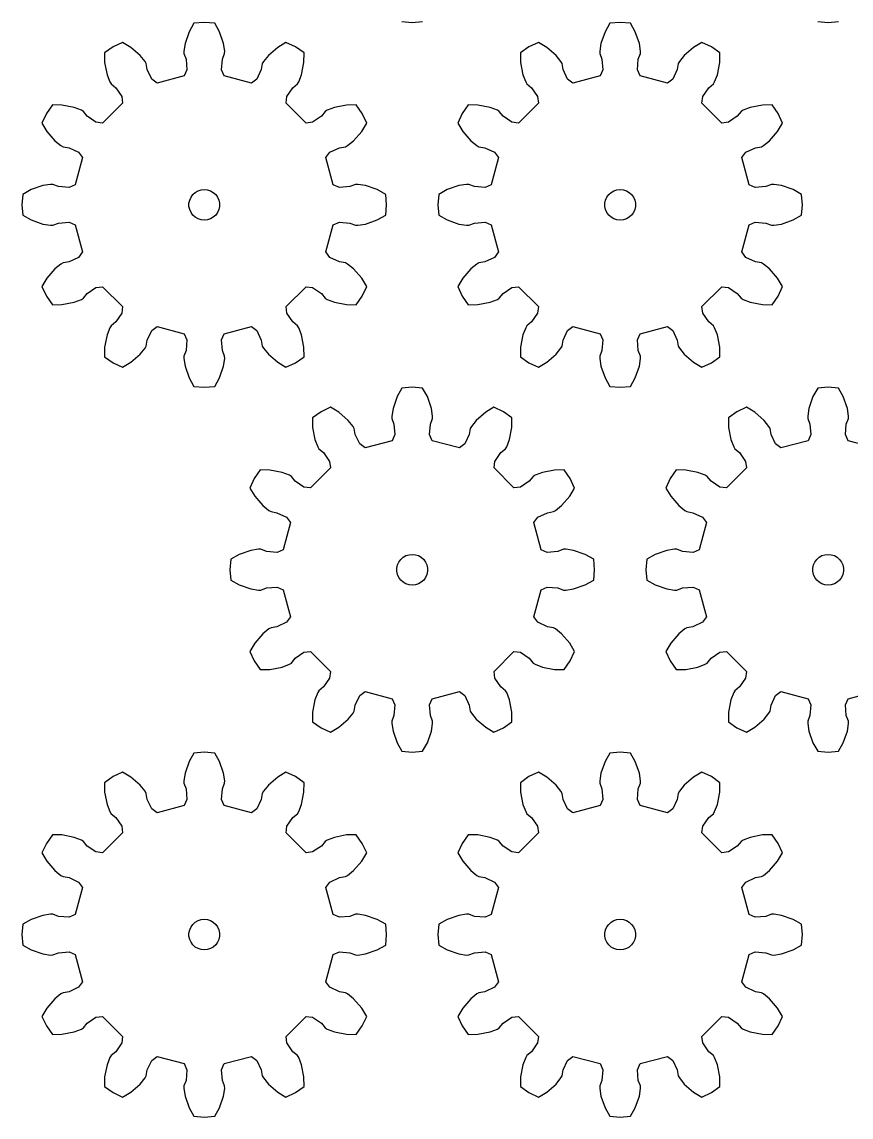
# Model space of a CAD drawing. Extents: x 0 to 198, y 0 to 214.
# Drawn here: x 0 to 81, y 0 to 107 of the extents above; entities that cross this region are included whole.
import ezdxf

# ---------------------------------------------------------------- set-up
doc = ezdxf.new("R2010")
doc.units = 0

msp = doc.modelspace()

# ---------------------------------------------------------------- linework, layer by layer
for p, q in [((37.13, 107.04), (38.15, 106.95)), ((38.15, 106.95), (39.17, 107.04)), ((77.78, 107.04), (78.8, 106.95)), ((78.8, 106.95), (79.82, 107.04)), ((16.35, 106.04), (15.95, 104.89)), ((16.8, 106.86), (16.35, 106.04)), ((17.83, 106.95), (16.8, 106.86)), ((18.85, 106.86), (17.83, 106.95)), ((19.3, 106.04), (18.85, 106.86)), ((19.7, 104.89), (19.3, 106.04)), ((57, 106.04), (56.6, 104.89)), ((57.46, 106.86), (57, 106.04)), ((58.48, 106.95), (57.46, 106.86)), ((59.5, 106.86), (58.48, 106.95)), ((59.95, 106.04), (59.5, 106.86)), ((60.35, 104.89), (59.95, 106.04)), ((9.84, 105), (8.91, 104.56)), ((10.65, 104.51), (9.84, 105)), ((15.95, 104.89), (15.83, 104.15)), ((19.82, 104.15), (19.7, 104.89)), ((25.81, 105), (25, 104.51)), ((26.74, 104.56), (25.81, 105)), ((50.49, 105), (49.56, 104.56)), ((51.3, 104.51), (50.49, 105)), ((56.6, 104.89), (56.48, 104.15)), ((60.47, 104.15), (60.35, 104.89)), ((66.46, 105), (65.65, 104.51)), ((67.39, 104.56), (66.46, 105)), ((8.91, 104.56), (8.07, 103.98)), ((8.07, 103.98), (8.09, 103.03)), ((11.56, 103.72), (10.65, 104.51)), ((15.83, 104.15), (15.84, 103.91)), ((15.84, 103.91), (16.05, 103.36)), ((19.6, 103.36), (19.81, 103.91)), ((19.81, 103.91), (19.82, 104.15)), ((25, 104.51), (24.09, 103.72)), ((27.58, 103.98), (26.74, 104.56)), ((27.56, 103.03), (27.58, 103.98)), ((49.56, 104.56), (48.72, 103.98)), ((48.72, 103.98), (48.74, 103.03)), ((52.22, 103.72), (51.3, 104.51)), ((56.48, 104.15), (56.49, 103.91)), ((56.49, 103.91), (56.7, 103.36)), ((60.25, 103.36), (60.47, 103.91)), ((60.47, 103.91), (60.47, 104.15)), ((65.65, 104.51), (64.74, 103.72)), ((68.23, 103.98), (67.39, 104.56)), ((68.21, 103.03), (68.23, 103.98)), ((8.09, 103.03), (8.32, 101.84)), ((12.04, 103.13), (11.56, 103.72)), ((12.15, 102.93), (12.04, 103.13)), ((12.25, 102.35), (12.15, 102.93)), ((16.05, 103.36), (16.13, 102.33)), ((19.52, 102.33), (19.6, 103.36)), ((23.5, 102.93), (23.4, 102.35)), ((23.61, 103.13), (23.5, 102.93)), ((24.09, 103.72), (23.61, 103.13)), ((27.33, 101.84), (27.56, 103.03)), ((48.74, 103.03), (48.97, 101.84)), ((52.69, 103.13), (52.22, 103.72)), ((52.8, 102.93), (52.69, 103.13)), ((52.9, 102.35), (52.8, 102.93)), ((56.7, 103.36), (56.78, 102.33)), ((60.17, 102.33), (60.25, 103.36)), ((64.15, 102.93), (64.05, 102.35)), ((64.26, 103.13), (64.15, 102.93)), ((64.74, 103.72), (64.26, 103.13)), ((67.98, 101.84), (68.21, 103.03)), ((8.32, 101.84), (8.59, 101.14)), ((12.69, 101.41), (12.25, 102.35)), ((15.87, 101.73), (13.21, 101.02)), ((16.13, 102.33), (15.87, 101.73)), ((19.78, 101.73), (19.52, 102.33)), ((22.44, 101.02), (19.78, 101.73)), ((23.4, 102.35), (22.96, 101.41)), ((27.06, 101.14), (27.33, 101.84)), ((48.97, 101.84), (49.24, 101.14)), ((53.34, 101.41), (52.9, 102.35)), ((56.52, 101.73), (53.86, 101.02)), ((56.78, 102.33), (56.52, 101.73)), ((60.43, 101.73), (60.17, 102.33)), ((63.09, 101.02), (60.43, 101.73)), ((64.05, 102.35), (63.61, 101.41)), ((67.71, 101.14), (67.98, 101.84)), ((8.59, 101.14), (8.71, 100.94)), ((8.71, 100.94), (9.17, 100.57)), ((13.21, 101.02), (12.69, 101.41)), ((22.96, 101.41), (22.44, 101.02)), ((26.48, 100.57), (26.94, 100.94)), ((26.94, 100.94), (27.06, 101.14)), ((49.24, 101.14), (49.36, 100.94)), ((49.36, 100.94), (49.82, 100.57)), ((53.86, 101.02), (53.34, 101.41)), ((63.61, 101.41), (63.09, 101.02)), ((67.13, 100.57), (67.59, 100.94)), ((67.59, 100.94), (67.71, 101.14)), ((9.17, 100.57), (9.76, 99.71)), ((9.76, 99.71), (9.83, 99.07)), ((25.82, 99.07), (25.9, 99.71)), ((25.9, 99.71), (26.48, 100.57)), ((49.82, 100.57), (50.41, 99.71)), ((50.41, 99.71), (50.48, 99.07)), ((66.47, 99.07), (66.55, 99.71)), ((66.55, 99.71), (67.13, 100.57)), ((2.98, 98.88), (2.39, 98.04)), ((3.92, 98.86), (2.98, 98.88)), ((5.11, 98.63), (3.92, 98.86)), ((5.82, 98.36), (5.11, 98.63)), ((9.83, 99.07), (7.88, 97.12)), ((27.77, 97.12), (25.82, 99.07)), ((30.54, 98.63), (29.84, 98.36)), ((31.73, 98.86), (30.54, 98.63)), ((32.67, 98.88), (31.73, 98.86)), ((33.26, 98.04), (32.67, 98.88)), ((43.63, 98.88), (43.04, 98.04)), ((44.57, 98.86), (43.63, 98.88)), ((45.76, 98.63), (44.57, 98.86)), ((46.47, 98.36), (45.76, 98.63)), ((50.48, 99.07), (48.54, 97.12)), ((68.42, 97.12), (66.47, 99.07)), ((71.19, 98.63), (70.49, 98.36)), ((72.38, 98.86), (71.19, 98.63)), ((73.33, 98.88), (72.38, 98.86)), ((73.91, 98.04), (73.33, 98.88)), ((2.39, 98.04), (1.96, 97.11)), ((6.01, 98.24), (5.82, 98.36)), ((6.39, 97.79), (6.01, 98.24)), ((7.24, 97.2), (6.39, 97.79)), ((29.27, 97.79), (28.41, 97.2)), ((29.64, 98.24), (29.27, 97.79)), ((29.84, 98.36), (29.64, 98.24)), ((33.7, 97.11), (33.26, 98.04)), ((43.04, 98.04), (42.61, 97.11)), ((46.66, 98.24), (46.47, 98.36)), ((47.04, 97.79), (46.66, 98.24)), ((47.89, 97.2), (47.04, 97.79)), ((69.92, 97.79), (69.06, 97.2)), ((70.29, 98.24), (69.92, 97.79)), ((70.49, 98.36), (70.29, 98.24)), ((74.35, 97.11), (73.91, 98.04)), ((1.96, 97.11), (2.44, 96.3)), ((2.44, 96.3), (3.23, 95.39)), ((7.88, 97.12), (7.24, 97.2)), ((28.41, 97.2), (27.77, 97.12)), ((32.42, 95.39), (33.21, 96.3)), ((33.21, 96.3), (33.7, 97.11)), ((42.61, 97.11), (43.09, 96.3)), ((43.09, 96.3), (43.88, 95.39)), ((48.54, 97.12), (47.89, 97.2)), ((69.06, 97.2), (68.42, 97.12)), ((73.07, 95.39), (73.86, 96.3)), ((73.86, 96.3), (74.35, 97.11)), ((3.23, 95.39), (3.82, 94.91)), ((31.83, 94.91), (32.42, 95.39)), ((43.88, 95.39), (44.47, 94.91)), ((72.48, 94.91), (73.07, 95.39)), ((3.82, 94.91), (4.02, 94.8)), ((4.02, 94.8), (4.61, 94.7)), ((4.61, 94.7), (5.54, 94.26)), ((5.54, 94.26), (5.93, 93.74)), ((29.72, 93.74), (30.11, 94.26)), ((30.11, 94.26), (31.04, 94.7)), ((31.04, 94.7), (31.63, 94.8)), ((31.63, 94.8), (31.83, 94.91)), ((44.47, 94.91), (44.67, 94.8)), ((44.67, 94.8), (45.26, 94.7)), ((45.26, 94.7), (46.19, 94.26)), ((46.19, 94.26), (46.58, 93.74)), ((70.37, 93.74), (70.76, 94.26)), ((70.76, 94.26), (71.69, 94.7)), ((71.69, 94.7), (72.28, 94.8)), ((72.28, 94.8), (72.48, 94.91)), ((5.93, 93.74), (5.22, 91.08)), ((30.43, 91.08), (29.72, 93.74)), ((46.58, 93.74), (45.87, 91.08)), ((71.08, 91.08), (70.37, 93.74)), ((2.06, 91), (0.91, 90.61)), ((2.81, 91.12), (2.06, 91)), ((3.04, 91.12), (2.81, 91.12)), ((3.59, 90.91), (3.04, 91.12)), ((5.22, 91.08), (4.62, 90.82)), ((31.03, 90.82), (30.43, 91.08)), ((32.61, 91.12), (32.06, 90.91)), ((32.84, 91.12), (32.61, 91.12)), ((33.59, 91), (32.84, 91.12)), ((34.74, 90.61), (33.59, 91)), ((42.71, 91), (41.56, 90.61)), ((43.46, 91.12), (42.71, 91)), ((43.69, 91.12), (43.46, 91.12)), ((44.24, 90.91), (43.69, 91.12)), ((45.87, 91.08), (45.27, 90.82)), ((71.68, 90.82), (71.08, 91.08)), ((73.26, 91.12), (72.71, 90.91)), ((73.49, 91.12), (73.26, 91.12)), ((74.24, 91), (73.49, 91.12)), ((75.39, 90.61), (74.24, 91)), ((0.09, 90.15), (0, 89.13)), ((0.91, 90.61), (0.09, 90.15)), ((4.62, 90.82), (3.59, 90.91)), ((16.53, 89.88), (16.71, 90.13)), ((16.71, 90.13), (16.94, 90.34)), ((16.94, 90.34), (17.22, 90.5)), ((17.22, 90.5), (17.51, 90.59)), ((17.51, 90.59), (17.83, 90.63)), ((17.83, 90.63), (18.14, 90.59)), ((18.14, 90.59), (18.44, 90.5)), ((18.44, 90.5), (18.71, 90.34)), ((18.71, 90.34), (18.94, 90.13)), ((18.94, 90.13), (19.12, 89.88)), ((32.06, 90.91), (31.03, 90.82)), ((35.56, 90.15), (34.74, 90.61)), ((35.65, 89.13), (35.56, 90.15)), ((40.74, 90.15), (40.65, 89.13)), ((41.56, 90.61), (40.74, 90.15)), ((45.27, 90.82), (44.24, 90.91)), ((57.18, 89.88), (57.36, 90.13)), ((57.36, 90.13), (57.59, 90.34)), ((57.59, 90.34), (57.87, 90.5)), ((57.87, 90.5), (58.16, 90.59)), ((58.16, 90.59), (58.48, 90.63)), ((58.48, 90.63), (58.79, 90.59)), ((58.79, 90.59), (59.09, 90.5)), ((59.09, 90.5), (59.36, 90.34)), ((59.36, 90.34), (59.59, 90.13)), ((59.59, 90.13), (59.78, 89.88)), ((72.71, 90.91), (71.68, 90.82)), ((76.21, 90.15), (75.39, 90.61)), ((76.3, 89.13), (76.21, 90.15)), ((0, 89.13), (0.09, 88.11)), ((16.33, 89.28), (16.4, 89.59)), ((16.33, 88.97), (16.33, 89.28)), ((16.4, 88.66), (16.33, 88.97)), ((16.4, 89.59), (16.53, 89.88)), ((19.12, 89.88), (19.25, 89.59)), ((19.25, 89.59), (19.32, 89.28)), ((19.32, 88.97), (19.25, 88.66)), ((19.32, 89.28), (19.32, 88.97)), ((35.56, 88.11), (35.65, 89.13)), ((40.65, 89.13), (40.74, 88.11)), ((56.98, 89.28), (57.05, 89.59)), ((56.98, 88.97), (56.98, 89.28)), ((57.05, 88.66), (56.98, 88.97)), ((57.05, 89.59), (57.18, 89.88)), ((59.78, 89.88), (59.9, 89.59)), ((59.9, 89.59), (59.97, 89.28)), ((59.97, 88.97), (59.9, 88.66)), ((59.97, 89.28), (59.97, 88.97)), ((76.21, 88.11), (76.3, 89.13)), ((0.09, 88.11), (0.91, 87.65)), ((16.53, 88.38), (16.4, 88.66)), ((16.71, 88.12), (16.53, 88.38)), ((16.94, 87.91), (16.71, 88.12)), ((17.22, 87.76), (16.94, 87.91)), ((17.51, 87.66), (17.22, 87.76)), ((18.44, 87.76), (18.14, 87.66)), ((18.71, 87.91), (18.44, 87.76)), ((18.94, 88.12), (18.71, 87.91)), ((19.12, 88.38), (18.94, 88.12)), ((19.25, 88.66), (19.12, 88.38)), ((34.74, 87.65), (35.56, 88.11)), ((40.74, 88.11), (41.56, 87.65)), ((57.18, 88.38), (57.05, 88.66)), ((57.36, 88.12), (57.18, 88.38)), ((57.59, 87.91), (57.36, 88.12)), ((57.87, 87.76), (57.59, 87.91)), ((58.16, 87.66), (57.87, 87.76)), ((59.09, 87.76), (58.79, 87.66)), ((59.36, 87.91), (59.09, 87.76)), ((59.59, 88.12), (59.36, 87.91)), ((59.78, 88.38), (59.59, 88.12)), ((59.9, 88.66), (59.78, 88.38)), ((75.39, 87.65), (76.21, 88.11)), ((0.91, 87.65), (2.06, 87.25)), ((2.06, 87.25), (2.81, 87.13)), ((2.81, 87.13), (3.04, 87.14)), ((3.04, 87.14), (3.59, 87.35)), ((3.59, 87.35), (4.62, 87.43)), ((4.62, 87.43), (5.22, 87.17)), ((5.22, 87.17), (5.93, 84.52)), ((17.83, 87.63), (17.51, 87.66)), ((18.14, 87.66), (17.83, 87.63)), ((29.72, 84.52), (30.43, 87.17)), ((30.43, 87.17), (31.03, 87.43)), ((31.03, 87.43), (32.06, 87.35)), ((32.06, 87.35), (32.61, 87.14)), ((32.61, 87.14), (32.84, 87.13)), ((32.84, 87.13), (33.59, 87.25)), ((33.59, 87.25), (34.74, 87.65)), ((41.56, 87.65), (42.71, 87.25)), ((42.71, 87.25), (43.46, 87.13)), ((43.46, 87.13), (43.69, 87.14)), ((43.69, 87.14), (44.24, 87.35)), ((44.24, 87.35), (45.27, 87.43)), ((45.27, 87.43), (45.87, 87.17)), ((45.87, 87.17), (46.58, 84.52)), ((58.48, 87.63), (58.16, 87.66)), ((58.79, 87.66), (58.48, 87.63)), ((70.37, 84.52), (71.08, 87.17)), ((71.08, 87.17), (71.68, 87.43)), ((71.68, 87.43), (72.71, 87.35)), ((72.71, 87.35), (73.26, 87.14)), ((73.26, 87.14), (73.49, 87.13)), ((73.49, 87.13), (74.24, 87.25)), ((74.24, 87.25), (75.39, 87.65)), ((4.61, 83.55), (4.02, 83.46)), ((5.54, 83.99), (4.61, 83.55)), ((5.93, 84.52), (5.54, 83.99)), ((30.11, 83.99), (29.72, 84.52)), ((31.04, 83.55), (30.11, 83.99)), ((31.63, 83.46), (31.04, 83.55)), ((45.26, 83.55), (44.67, 83.46)), ((46.19, 83.99), (45.26, 83.55)), ((46.58, 84.52), (46.19, 83.99)), ((70.76, 83.99), (70.37, 84.52)), ((71.69, 83.55), (70.76, 83.99)), ((72.28, 83.46), (71.69, 83.55)), ((3.23, 82.87), (2.44, 81.95)), ((3.82, 83.34), (3.23, 82.87)), ((4.02, 83.46), (3.82, 83.34)), ((31.83, 83.34), (31.63, 83.46)), ((32.42, 82.87), (31.83, 83.34)), ((33.21, 81.95), (32.42, 82.87)), ((43.88, 82.87), (43.09, 81.95)), ((44.47, 83.34), (43.88, 82.87)), ((44.67, 83.46), (44.47, 83.34)), ((72.48, 83.34), (72.28, 83.46)), ((73.07, 82.87), (72.48, 83.34)), ((73.86, 81.95), (73.07, 82.87)), ((2.44, 81.95), (1.96, 81.14)), ((33.7, 81.14), (33.21, 81.95)), ((43.09, 81.95), (42.61, 81.14)), ((74.35, 81.14), (73.86, 81.95)), ((1.96, 81.14), (2.39, 80.21)), ((6.01, 80.01), (6.39, 80.47)), ((6.39, 80.47), (7.24, 81.06)), ((7.24, 81.06), (7.88, 81.13)), ((7.88, 81.13), (9.83, 79.19)), ((25.82, 79.19), (27.77, 81.13)), ((27.77, 81.13), (28.41, 81.06)), ((28.41, 81.06), (29.27, 80.47)), ((29.27, 80.47), (29.64, 80.01)), ((33.26, 80.21), (33.7, 81.14)), ((42.61, 81.14), (43.04, 80.21)), ((46.66, 80.01), (47.04, 80.47)), ((47.04, 80.47), (47.89, 81.06)), ((47.89, 81.06), (48.54, 81.13)), ((48.54, 81.13), (50.48, 79.19)), ((66.47, 79.19), (68.42, 81.13)), ((68.42, 81.13), (69.06, 81.06)), ((69.06, 81.06), (69.92, 80.47)), ((69.92, 80.47), (70.29, 80.01)), ((73.91, 80.21), (74.35, 81.14)), ((2.39, 80.21), (2.98, 79.37)), ((2.98, 79.37), (3.92, 79.39)), ((3.92, 79.39), (5.11, 79.62)), ((5.11, 79.62), (5.82, 79.89)), ((5.82, 79.89), (6.01, 80.01)), ((9.83, 79.19), (9.76, 78.54)), ((25.9, 78.54), (25.82, 79.19)), ((29.64, 80.01), (29.84, 79.89)), ((29.84, 79.89), (30.54, 79.62)), ((30.54, 79.62), (31.73, 79.39)), ((31.73, 79.39), (32.67, 79.37)), ((32.67, 79.37), (33.26, 80.21)), ((43.04, 80.21), (43.63, 79.37)), ((43.63, 79.37), (44.57, 79.39)), ((44.57, 79.39), (45.76, 79.62)), ((45.76, 79.62), (46.47, 79.89)), ((46.47, 79.89), (46.66, 80.01)), ((50.48, 79.19), (50.41, 78.54)), ((66.55, 78.54), (66.47, 79.19)), ((70.29, 80.01), (70.49, 79.89)), ((70.49, 79.89), (71.19, 79.62)), ((71.19, 79.62), (72.38, 79.39)), ((72.38, 79.39), (73.33, 79.37)), ((73.33, 79.37), (73.91, 80.21)), ((9.76, 78.54), (9.17, 77.69)), ((26.48, 77.69), (25.9, 78.54)), ((50.41, 78.54), (49.82, 77.69)), ((67.13, 77.69), (66.55, 78.54)), ((8.59, 77.12), (8.32, 76.41)), ((8.71, 77.31), (8.59, 77.12)), ((9.17, 77.69), (8.71, 77.31)), ((12.69, 76.84), (13.21, 77.23)), ((13.21, 77.23), (15.87, 76.52)), ((19.78, 76.52), (22.44, 77.23)), ((22.44, 77.23), (22.96, 76.84)), ((26.94, 77.31), (26.48, 77.69)), ((27.06, 77.12), (26.94, 77.31)), ((27.33, 76.41), (27.06, 77.12)), ((49.24, 77.12), (48.97, 76.41)), ((49.36, 77.31), (49.24, 77.12)), ((49.82, 77.69), (49.36, 77.31)), ((53.34, 76.84), (53.86, 77.23)), ((53.86, 77.23), (56.52, 76.52)), ((60.43, 76.52), (63.09, 77.23)), ((63.09, 77.23), (63.61, 76.84)), ((67.59, 77.31), (67.13, 77.69)), ((67.71, 77.12), (67.59, 77.31)), ((67.98, 76.41), (67.71, 77.12)), ((8.32, 76.41), (8.09, 75.22)), ((12.25, 75.91), (12.69, 76.84)), ((15.87, 76.52), (16.13, 75.92)), ((19.52, 75.92), (19.78, 76.52)), ((22.96, 76.84), (23.4, 75.91)), ((27.56, 75.22), (27.33, 76.41)), ((48.97, 76.41), (48.74, 75.22)), ((52.9, 75.91), (53.34, 76.84)), ((56.52, 76.52), (56.78, 75.92)), ((60.17, 75.92), (60.43, 76.52)), ((63.61, 76.84), (64.05, 75.91)), ((68.21, 75.22), (67.98, 76.41)), ((8.09, 75.22), (8.07, 74.28)), ((11.56, 74.53), (12.04, 75.12)), ((12.04, 75.12), (12.15, 75.33)), ((12.15, 75.33), (12.25, 75.91)), ((16.13, 75.92), (16.05, 74.89)), ((19.6, 74.89), (19.52, 75.92)), ((23.4, 75.91), (23.5, 75.33)), ((23.5, 75.33), (23.61, 75.12)), ((23.61, 75.12), (24.09, 74.53)), ((27.58, 74.28), (27.56, 75.22)), ((48.74, 75.22), (48.72, 74.28)), ((52.22, 74.53), (52.69, 75.12)), ((52.69, 75.12), (52.8, 75.33)), ((52.8, 75.33), (52.9, 75.91)), ((56.78, 75.92), (56.7, 74.89)), ((60.25, 74.89), (60.17, 75.92)), ((64.05, 75.91), (64.15, 75.33)), ((64.15, 75.33), (64.26, 75.12)), ((64.26, 75.12), (64.74, 74.53)), ((68.23, 74.28), (68.21, 75.22)), ((8.07, 74.28), (8.91, 73.69)), ((10.65, 73.74), (11.56, 74.53)), ((15.84, 74.34), (15.83, 74.11)), ((15.83, 74.11), (15.95, 73.36)), ((16.05, 74.89), (15.84, 74.34)), ((19.81, 74.34), (19.6, 74.89)), ((19.7, 73.36), (19.82, 74.11)), ((19.82, 74.11), (19.81, 74.34)), ((24.09, 74.53), (25, 73.74)), ((26.74, 73.69), (27.58, 74.28)), ((48.72, 74.28), (49.56, 73.69)), ((51.3, 73.74), (52.22, 74.53)), ((56.49, 74.34), (56.48, 74.11)), ((56.48, 74.11), (56.6, 73.36)), ((56.7, 74.89), (56.49, 74.34)), ((60.47, 74.34), (60.25, 74.89)), ((60.35, 73.36), (60.47, 74.11)), ((60.47, 74.11), (60.47, 74.34)), ((64.74, 74.53), (65.65, 73.74)), ((67.39, 73.69), (68.23, 74.28)), ((8.91, 73.69), (9.84, 73.26)), ((9.84, 73.26), (10.65, 73.74)), ((15.95, 73.36), (16.35, 72.21)), ((19.3, 72.21), (19.7, 73.36)), ((25, 73.74), (25.81, 73.26)), ((25.81, 73.26), (26.74, 73.69)), ((49.56, 73.69), (50.49, 73.26)), ((50.49, 73.26), (51.3, 73.74)), ((56.6, 73.36), (57, 72.21)), ((59.95, 72.21), (60.35, 73.36)), ((65.65, 73.74), (66.46, 73.26)), ((66.46, 73.26), (67.39, 73.69)), ((16.35, 72.21), (16.8, 71.39)), ((18.85, 71.39), (19.3, 72.21)), ((57, 72.21), (57.46, 71.39)), ((59.5, 71.39), (59.95, 72.21)), ((16.8, 71.39), (17.83, 71.3)), ((17.83, 71.3), (18.85, 71.39)), ((37.13, 71.21), (36.67, 70.39)), ((38.15, 71.3), (37.13, 71.21)), ((39.17, 71.21), (38.15, 71.3)), ((39.63, 70.39), (39.17, 71.21)), ((57.46, 71.39), (58.48, 71.3)), ((58.48, 71.3), (59.5, 71.39)), ((77.78, 71.21), (77.32, 70.39)), ((78.8, 71.3), (77.78, 71.21)), ((79.82, 71.21), (78.8, 71.3)), ((80.28, 70.39), (79.82, 71.21)), ((36.67, 70.39), (36.28, 69.24)), ((40.02, 69.24), (39.63, 70.39)), ((77.32, 70.39), (76.93, 69.24)), ((80.68, 69.24), (80.28, 70.39)), ((29.24, 68.91), (28.4, 68.33)), ((30.17, 69.35), (29.24, 68.91)), ((30.98, 68.86), (30.17, 69.35)), ((31.89, 68.07), (30.98, 68.86)), ((36.28, 69.24), (36.16, 68.49)), ((36.16, 68.49), (36.16, 68.26)), ((40.14, 68.49), (40.02, 69.24)), ((40.14, 68.26), (40.14, 68.49)), ((45.33, 68.86), (44.41, 68.07)), ((46.13, 69.35), (45.33, 68.86)), ((47.06, 68.91), (46.13, 69.35)), ((47.9, 68.33), (47.06, 68.91)), ((69.89, 68.91), (69.05, 68.33)), ((70.82, 69.35), (69.89, 68.91)), ((71.63, 68.86), (70.82, 69.35)), ((72.54, 68.07), (71.63, 68.86)), ((76.93, 69.24), (76.81, 68.49)), ((76.81, 68.49), (76.81, 68.26)), ((80.79, 68.49), (80.68, 69.24)), ((80.79, 68.26), (80.79, 68.49)), ((28.4, 68.33), (28.41, 67.38)), ((32.37, 67.48), (31.89, 68.07)), ((32.48, 67.28), (32.37, 67.48)), ((36.16, 68.26), (36.37, 67.71)), ((36.37, 67.71), (36.45, 66.68)), ((39.85, 66.68), (39.93, 67.71)), ((39.93, 67.71), (40.14, 68.26)), ((43.93, 67.48), (43.82, 67.28)), ((44.41, 68.07), (43.93, 67.48)), ((47.89, 67.38), (47.9, 68.33)), ((69.05, 68.33), (69.06, 67.38)), ((73.02, 67.48), (72.54, 68.07)), ((73.13, 67.28), (73.02, 67.48)), ((76.81, 68.26), (77.02, 67.71)), ((77.02, 67.71), (77.11, 66.68)), ((80.5, 66.68), (80.58, 67.71)), ((80.58, 67.71), (80.79, 68.26)), ((28.41, 67.38), (28.64, 66.19)), ((32.57, 66.69), (32.48, 67.28)), ((33.02, 65.76), (32.57, 66.69)), ((36.45, 66.68), (36.2, 66.08)), ((40.1, 66.08), (39.85, 66.68)), ((43.73, 66.69), (43.28, 65.76)), ((43.82, 67.28), (43.73, 66.69)), ((47.66, 66.19), (47.89, 67.38)), ((69.06, 67.38), (69.29, 66.19)), ((73.22, 66.69), (73.13, 67.28)), ((73.67, 65.76), (73.22, 66.69)), ((77.11, 66.68), (76.85, 66.08)), ((80.76, 66.08), (80.5, 66.68)), ((28.64, 66.19), (28.92, 65.49)), ((28.92, 65.49), (29.03, 65.29)), ((29.03, 65.29), (29.49, 64.92)), ((33.54, 65.37), (33.02, 65.76)), ((36.2, 66.08), (33.54, 65.37)), ((42.76, 65.37), (40.1, 66.08)), ((43.28, 65.76), (42.76, 65.37)), ((46.81, 64.92), (47.27, 65.29)), ((47.27, 65.29), (47.39, 65.49)), ((47.39, 65.49), (47.66, 66.19)), ((69.29, 66.19), (69.57, 65.49)), ((69.57, 65.49), (69.68, 65.29)), ((69.68, 65.29), (70.14, 64.92)), ((74.19, 65.37), (73.67, 65.76)), ((76.85, 66.08), (74.19, 65.37)), ((83.41, 65.37), (80.76, 66.08)), ((29.49, 64.92), (30.08, 64.06)), ((46.22, 64.06), (46.81, 64.92)), ((70.14, 64.92), (70.73, 64.06)), ((23.3, 63.23), (22.71, 62.39)), ((24.24, 63.21), (23.3, 63.23)), ((25.43, 62.98), (24.24, 63.21)), ((30.16, 63.42), (28.21, 61.47)), ((30.08, 64.06), (30.16, 63.42)), ((46.15, 63.42), (46.22, 64.06)), ((48.09, 61.47), (46.15, 63.42)), ((52.06, 63.21), (50.87, 62.98)), ((53, 63.23), (52.06, 63.21)), ((53.59, 62.39), (53, 63.23)), ((63.95, 63.23), (63.36, 62.39)), ((64.89, 63.21), (63.95, 63.23)), ((66.08, 62.98), (64.89, 63.21)), ((70.81, 63.42), (68.86, 61.47)), ((70.73, 64.06), (70.81, 63.42)), ((22.71, 62.39), (22.28, 61.46)), ((26.14, 62.71), (25.43, 62.98)), ((26.34, 62.59), (26.14, 62.71)), ((26.71, 62.13), (26.34, 62.59)), ((27.57, 61.55), (26.71, 62.13)), ((49.59, 62.13), (48.74, 61.55)), ((49.96, 62.59), (49.59, 62.13)), ((50.16, 62.71), (49.96, 62.59)), ((50.87, 62.98), (50.16, 62.71)), ((54.02, 61.46), (53.59, 62.39)), ((63.36, 62.39), (62.93, 61.46)), ((66.79, 62.71), (66.08, 62.98)), ((66.99, 62.59), (66.79, 62.71)), ((67.36, 62.13), (66.99, 62.59)), ((68.22, 61.55), (67.36, 62.13)), ((22.28, 61.46), (22.77, 60.65)), ((28.21, 61.47), (27.57, 61.55)), ((48.74, 61.55), (48.09, 61.47)), ((53.54, 60.65), (54.02, 61.46)), ((62.93, 61.46), (63.42, 60.65)), ((68.86, 61.47), (68.22, 61.55)), ((22.77, 60.65), (23.56, 59.74)), ((52.74, 59.74), (53.54, 60.65)), ((63.42, 60.65), (64.21, 59.74)), ((23.56, 59.74), (24.15, 59.26)), ((24.15, 59.26), (24.35, 59.15)), ((24.35, 59.15), (24.93, 59.05)), ((24.93, 59.05), (25.87, 58.61)), ((50.43, 58.61), (51.37, 59.05)), ((51.37, 59.05), (51.95, 59.15)), ((51.95, 59.15), (52.15, 59.26)), ((52.15, 59.26), (52.74, 59.74)), ((64.21, 59.74), (64.8, 59.26)), ((64.8, 59.26), (65, 59.15)), ((65, 59.15), (65.58, 59.05)), ((65.58, 59.05), (66.52, 58.61)), ((26.26, 58.09), (25.54, 55.43)), ((25.87, 58.61), (26.26, 58.09)), ((50.04, 58.09), (50.43, 58.61)), ((50.76, 55.43), (50.04, 58.09)), ((66.91, 58.09), (66.2, 55.43)), ((66.52, 58.61), (66.91, 58.09)), ((21.24, 54.95), (20.41, 54.5)), ((22.38, 55.35), (21.24, 54.95)), ((23.13, 55.47), (22.38, 55.35)), ((23.36, 55.47), (23.13, 55.47)), ((23.91, 55.25), (23.36, 55.47)), ((24.95, 55.17), (23.91, 55.25)), ((25.54, 55.43), (24.95, 55.17)), ((37.04, 54.48), (37.27, 54.69)), ((37.27, 54.69), (37.54, 54.85)), ((37.54, 54.85), (37.84, 54.94)), ((37.84, 54.94), (38.15, 54.98)), ((38.15, 54.98), (38.46, 54.94)), ((38.46, 54.94), (38.76, 54.85)), ((38.76, 54.85), (39.03, 54.69)), ((39.03, 54.69), (39.27, 54.48)), ((51.35, 55.17), (50.76, 55.43)), ((52.39, 55.25), (51.35, 55.17)), ((52.94, 55.47), (52.39, 55.25)), ((53.17, 55.47), (52.94, 55.47)), ((53.92, 55.35), (53.17, 55.47)), ((55.06, 54.95), (53.92, 55.35)), ((55.89, 54.5), (55.06, 54.95)), ((61.89, 54.95), (61.07, 54.5)), ((63.03, 55.35), (61.89, 54.95)), ((63.78, 55.47), (63.03, 55.35)), ((64.01, 55.47), (63.78, 55.47)), ((64.56, 55.25), (64.01, 55.47)), ((65.6, 55.17), (64.56, 55.25)), ((66.2, 55.43), (65.6, 55.17)), ((77.69, 54.48), (77.92, 54.69)), ((77.92, 54.69), (78.19, 54.85)), ((78.19, 54.85), (78.49, 54.94)), ((78.49, 54.94), (78.8, 54.98)), ((78.8, 54.98), (79.11, 54.94)), ((79.11, 54.94), (79.41, 54.85)), ((79.41, 54.85), (79.68, 54.69)), ((79.68, 54.69), (79.92, 54.48)), ((20.41, 54.5), (20.33, 53.48)), ((36.66, 53.63), (36.72, 53.94)), ((36.66, 53.32), (36.66, 53.63)), ((36.72, 53.94), (36.85, 54.23)), ((36.85, 54.23), (37.04, 54.48)), ((39.27, 54.48), (39.45, 54.23)), ((39.45, 54.23), (39.58, 53.94)), ((39.58, 53.94), (39.64, 53.63)), ((39.64, 53.63), (39.64, 53.32)), ((55.98, 53.48), (55.89, 54.5)), ((61.07, 54.5), (60.98, 53.48)), ((77.31, 53.63), (77.37, 53.94)), ((77.31, 53.32), (77.31, 53.63)), ((77.37, 53.94), (77.5, 54.23)), ((77.5, 54.23), (77.69, 54.48)), ((79.92, 54.48), (80.1, 54.23)), ((80.1, 54.23), (80.23, 53.94)), ((80.23, 53.94), (80.29, 53.63)), ((80.29, 53.63), (80.29, 53.32)), ((20.33, 53.48), (20.41, 52.46)), ((20.41, 52.46), (21.24, 52)), ((36.72, 53.01), (36.66, 53.32)), ((36.85, 52.73), (36.72, 53.01)), ((37.04, 52.47), (36.85, 52.73)), ((37.27, 52.26), (37.04, 52.47)), ((39.27, 52.47), (39.03, 52.26)), ((39.45, 52.73), (39.27, 52.47)), ((39.58, 53.01), (39.45, 52.73)), ((39.64, 53.32), (39.58, 53.01)), ((55.06, 52), (55.89, 52.46)), ((55.89, 52.46), (55.98, 53.48)), ((60.98, 53.48), (61.07, 52.46)), ((61.07, 52.46), (61.89, 52)), ((77.37, 53.01), (77.31, 53.32)), ((77.5, 52.73), (77.37, 53.01)), ((77.69, 52.47), (77.5, 52.73)), ((77.92, 52.26), (77.69, 52.47)), ((79.92, 52.47), (79.68, 52.26)), ((80.1, 52.73), (79.92, 52.47)), ((80.23, 53.01), (80.1, 52.73)), ((80.29, 53.32), (80.23, 53.01)), ((21.24, 52), (22.38, 51.6)), ((22.38, 51.6), (23.13, 51.48)), ((23.13, 51.48), (23.36, 51.49)), ((23.36, 51.49), (23.91, 51.7)), ((23.91, 51.7), (24.95, 51.78)), ((24.95, 51.78), (25.54, 51.52)), ((25.54, 51.52), (26.26, 48.86)), ((37.54, 52.11), (37.27, 52.26)), ((37.84, 52.01), (37.54, 52.11)), ((38.15, 51.98), (37.84, 52.01)), ((38.46, 52.01), (38.15, 51.98)), ((38.76, 52.11), (38.46, 52.01)), ((39.03, 52.26), (38.76, 52.11)), ((50.04, 48.86), (50.76, 51.52)), ((50.76, 51.52), (51.35, 51.78)), ((51.35, 51.78), (52.39, 51.7)), ((52.39, 51.7), (52.94, 51.49)), ((52.94, 51.49), (53.17, 51.48)), ((53.17, 51.48), (53.92, 51.6)), ((53.92, 51.6), (55.06, 52)), ((61.89, 52), (63.03, 51.6)), ((63.03, 51.6), (63.78, 51.48)), ((63.78, 51.48), (64.01, 51.49)), ((64.01, 51.49), (64.56, 51.7)), ((64.56, 51.7), (65.6, 51.78)), ((65.6, 51.78), (66.2, 51.52)), ((66.2, 51.52), (66.91, 48.86)), ((78.19, 52.11), (77.92, 52.26)), ((78.49, 52.01), (78.19, 52.11)), ((78.8, 51.98), (78.49, 52.01)), ((79.11, 52.01), (78.8, 51.98)), ((79.41, 52.11), (79.11, 52.01)), ((79.68, 52.26), (79.41, 52.11)), ((25.87, 48.34), (24.93, 47.9)), ((26.26, 48.86), (25.87, 48.34)), ((50.43, 48.34), (50.04, 48.86)), ((51.37, 47.9), (50.43, 48.34)), ((66.52, 48.34), (65.58, 47.9)), ((66.91, 48.86), (66.52, 48.34)), ((23.56, 47.22), (22.77, 46.3)), ((24.15, 47.69), (23.56, 47.22)), ((24.35, 47.8), (24.15, 47.69)), ((24.93, 47.9), (24.35, 47.8)), ((51.95, 47.8), (51.37, 47.9)), ((52.15, 47.69), (51.95, 47.8)), ((52.74, 47.22), (52.15, 47.69)), ((53.54, 46.3), (52.74, 47.22)), ((64.21, 47.22), (63.42, 46.3)), ((64.8, 47.69), (64.21, 47.22)), ((65, 47.8), (64.8, 47.69)), ((65.58, 47.9), (65, 47.8)), ((22.77, 46.3), (22.28, 45.49)), ((54.02, 45.49), (53.54, 46.3)), ((63.42, 46.3), (62.93, 45.49)), ((22.28, 45.49), (22.71, 44.56)), ((26.71, 44.82), (27.57, 45.41)), ((27.57, 45.41), (28.21, 45.48)), ((28.21, 45.48), (30.16, 43.54)), ((46.15, 43.54), (48.09, 45.48)), ((48.09, 45.48), (48.74, 45.41)), ((48.74, 45.41), (49.59, 44.82)), ((53.59, 44.56), (54.02, 45.49)), ((62.93, 45.49), (63.36, 44.56)), ((67.36, 44.82), (68.22, 45.41)), ((68.22, 45.41), (68.86, 45.48)), ((68.86, 45.48), (70.81, 43.54)), ((22.71, 44.56), (23.3, 43.72)), ((24.24, 43.74), (25.43, 43.97)), ((25.43, 43.97), (26.14, 44.24)), ((26.14, 44.24), (26.34, 44.36)), ((26.34, 44.36), (26.71, 44.82)), ((49.59, 44.82), (49.96, 44.36)), ((49.96, 44.36), (50.16, 44.24)), ((50.16, 44.24), (50.87, 43.97)), ((50.87, 43.97), (52.06, 43.74)), ((53, 43.72), (53.59, 44.56)), ((63.36, 44.56), (63.95, 43.72)), ((64.89, 43.74), (66.08, 43.97)), ((66.08, 43.97), (66.79, 44.24)), ((66.79, 44.24), (66.99, 44.36)), ((66.99, 44.36), (67.36, 44.82)), ((23.3, 43.72), (24.24, 43.74)), ((30.08, 42.89), (29.49, 42.04)), ((30.16, 43.54), (30.08, 42.89)), ((46.22, 42.89), (46.15, 43.54)), ((46.81, 42.04), (46.22, 42.89)), ((52.06, 43.74), (53, 43.72)), ((63.95, 43.72), (64.89, 43.74)), ((70.73, 42.89), (70.14, 42.04)), ((70.81, 43.54), (70.73, 42.89)), ((29.49, 42.04), (29.03, 41.66)), ((47.27, 41.66), (46.81, 42.04)), ((70.14, 42.04), (69.68, 41.66)), ((28.64, 40.76), (28.41, 39.57)), ((28.92, 41.47), (28.64, 40.76)), ((29.03, 41.66), (28.92, 41.47)), ((32.57, 40.26), (33.02, 41.19)), ((33.02, 41.19), (33.54, 41.58)), ((33.54, 41.58), (36.2, 40.87)), ((36.2, 40.87), (36.45, 40.27)), ((39.85, 40.27), (40.1, 40.87)), ((40.1, 40.87), (42.76, 41.58)), ((42.76, 41.58), (43.28, 41.19)), ((43.28, 41.19), (43.73, 40.26)), ((47.39, 41.47), (47.27, 41.66)), ((47.66, 40.76), (47.39, 41.47)), ((47.89, 39.57), (47.66, 40.76)), ((69.29, 40.76), (69.06, 39.57)), ((69.57, 41.47), (69.29, 40.76)), ((69.68, 41.66), (69.57, 41.47)), ((73.22, 40.26), (73.67, 41.19)), ((73.67, 41.19), (74.19, 41.58)), ((74.19, 41.58), (76.85, 40.87)), ((76.85, 40.87), (77.11, 40.27)), ((80.5, 40.27), (80.76, 40.87)), ((80.76, 40.87), (83.41, 41.58)), ((32.37, 39.47), (32.48, 39.67)), ((32.48, 39.67), (32.57, 40.26)), ((36.45, 40.27), (36.37, 39.24)), ((39.93, 39.24), (39.85, 40.27)), ((43.73, 40.26), (43.82, 39.67)), ((43.82, 39.67), (43.93, 39.47)), ((73.02, 39.47), (73.13, 39.67)), ((73.13, 39.67), (73.22, 40.26)), ((77.11, 40.27), (77.02, 39.24)), ((80.58, 39.24), (80.5, 40.27)), ((28.41, 39.57), (28.4, 38.63)), ((28.4, 38.63), (29.24, 38.04)), ((30.98, 38.09), (31.89, 38.88)), ((31.89, 38.88), (32.37, 39.47)), ((36.37, 39.24), (36.16, 38.69)), ((36.16, 38.69), (36.16, 38.46)), ((40.14, 38.69), (39.93, 39.24)), ((40.14, 38.46), (40.14, 38.69)), ((43.93, 39.47), (44.41, 38.88)), ((44.41, 38.88), (45.33, 38.09)), ((47.06, 38.04), (47.9, 38.63)), ((47.9, 38.63), (47.89, 39.57)), ((69.06, 39.57), (69.05, 38.63)), ((69.05, 38.63), (69.89, 38.04)), ((71.63, 38.09), (72.54, 38.88)), ((72.54, 38.88), (73.02, 39.47)), ((77.02, 39.24), (76.81, 38.69)), ((76.81, 38.69), (76.81, 38.46)), ((80.79, 38.69), (80.58, 39.24)), ((80.79, 38.46), (80.79, 38.69)), ((29.24, 38.04), (30.17, 37.61)), ((30.17, 37.61), (30.98, 38.09)), ((36.16, 38.46), (36.28, 37.71)), ((36.28, 37.71), (36.67, 36.56)), ((39.63, 36.56), (40.02, 37.71)), ((40.02, 37.71), (40.14, 38.46)), ((45.33, 38.09), (46.13, 37.61)), ((46.13, 37.61), (47.06, 38.04)), ((69.89, 38.04), (70.82, 37.61)), ((70.82, 37.61), (71.63, 38.09)), ((76.81, 38.46), (76.93, 37.71)), ((76.93, 37.71), (77.32, 36.56)), ((80.28, 36.56), (80.68, 37.71)), ((80.68, 37.71), (80.79, 38.46)), ((36.67, 36.56), (37.13, 35.74)), ((39.17, 35.74), (39.63, 36.56)), ((77.32, 36.56), (77.78, 35.74)), ((79.82, 35.74), (80.28, 36.56)), ((16.8, 35.56), (16.35, 34.74)), ((17.83, 35.65), (16.8, 35.56)), ((18.85, 35.56), (17.83, 35.65)), ((19.3, 34.74), (18.85, 35.56)), ((37.13, 35.74), (38.15, 35.65)), ((38.15, 35.65), (39.17, 35.74)), ((57.46, 35.56), (57, 34.74)), ((58.48, 35.65), (57.46, 35.56)), ((59.5, 35.56), (58.48, 35.65)), ((59.95, 34.74), (59.5, 35.56)), ((77.78, 35.74), (78.8, 35.65)), ((78.8, 35.65), (79.82, 35.74)), ((16.35, 34.74), (15.95, 33.59)), ((19.7, 33.59), (19.3, 34.74)), ((57, 34.74), (56.6, 33.59)), ((60.35, 33.59), (59.95, 34.74)), ((8.91, 33.26), (8.07, 32.67)), ((9.84, 33.7), (8.91, 33.26)), ((10.65, 33.21), (9.84, 33.7)), ((11.56, 32.42), (10.65, 33.21)), ((15.95, 33.59), (15.83, 32.84)), ((19.82, 32.84), (19.7, 33.59)), ((25, 33.21), (24.09, 32.42)), ((25.81, 33.7), (25, 33.21)), ((26.74, 33.26), (25.81, 33.7)), ((27.58, 32.67), (26.74, 33.26)), ((49.56, 33.26), (48.72, 32.67)), ((50.49, 33.7), (49.56, 33.26)), ((51.3, 33.21), (50.49, 33.7)), ((52.22, 32.42), (51.3, 33.21)), ((56.6, 33.59), (56.48, 32.84)), ((60.47, 32.84), (60.35, 33.59)), ((65.65, 33.21), (64.74, 32.42)), ((66.46, 33.7), (65.65, 33.21)), ((67.39, 33.26), (66.46, 33.7)), ((68.23, 32.67), (67.39, 33.26)), ((8.07, 32.67), (8.09, 31.73)), ((12.04, 31.83), (11.56, 32.42)), ((15.83, 32.84), (15.84, 32.61)), ((15.84, 32.61), (16.05, 32.06)), ((19.6, 32.06), (19.81, 32.61)), ((19.81, 32.61), (19.82, 32.84)), ((24.09, 32.42), (23.61, 31.83)), ((27.56, 31.73), (27.58, 32.67)), ((48.72, 32.67), (48.74, 31.73)), ((52.69, 31.83), (52.22, 32.42)), ((56.48, 32.84), (56.49, 32.61)), ((56.49, 32.61), (56.7, 32.06)), ((60.25, 32.06), (60.47, 32.61)), ((60.47, 32.61), (60.47, 32.84)), ((64.74, 32.42), (64.26, 31.83)), ((68.21, 31.73), (68.23, 32.67)), ((8.09, 31.73), (8.32, 30.54)), ((12.15, 31.63), (12.04, 31.83)), ((12.25, 31.04), (12.15, 31.63)), ((12.69, 30.11), (12.25, 31.04)), ((16.05, 32.06), (16.13, 31.03)), ((19.52, 31.03), (19.6, 32.06)), ((23.4, 31.04), (22.96, 30.11)), ((23.5, 31.63), (23.4, 31.04)), ((23.61, 31.83), (23.5, 31.63)), ((27.33, 30.54), (27.56, 31.73)), ((48.74, 31.73), (48.97, 30.54)), ((52.8, 31.63), (52.69, 31.83)), ((52.9, 31.04), (52.8, 31.63)), ((53.34, 30.11), (52.9, 31.04)), ((56.7, 32.06), (56.78, 31.03)), ((60.17, 31.03), (60.25, 32.06)), ((64.05, 31.04), (63.61, 30.11)), ((64.15, 31.63), (64.05, 31.04)), ((64.26, 31.83), (64.15, 31.63)), ((67.98, 30.54), (68.21, 31.73)), ((8.32, 30.54), (8.59, 29.84)), ((13.21, 29.72), (12.69, 30.11)), ((15.87, 30.43), (13.21, 29.72)), ((16.13, 31.03), (15.87, 30.43)), ((19.78, 30.43), (19.52, 31.03)), ((22.44, 29.72), (19.78, 30.43)), ((22.96, 30.11), (22.44, 29.72)), ((27.06, 29.84), (27.33, 30.54)), ((48.97, 30.54), (49.24, 29.84)), ((53.86, 29.72), (53.34, 30.11)), ((56.52, 30.43), (53.86, 29.72)), ((56.78, 31.03), (56.52, 30.43)), ((60.43, 30.43), (60.17, 31.03)), ((63.09, 29.72), (60.43, 30.43)), ((63.61, 30.11), (63.09, 29.72)), ((67.71, 29.84), (67.98, 30.54)), ((8.59, 29.84), (8.71, 29.64)), ((8.71, 29.64), (9.17, 29.27)), ((9.17, 29.27), (9.76, 28.41)), ((25.9, 28.41), (26.48, 29.27)), ((26.48, 29.27), (26.94, 29.64)), ((26.94, 29.64), (27.06, 29.84)), ((49.24, 29.84), (49.36, 29.64)), ((49.36, 29.64), (49.82, 29.27)), ((49.82, 29.27), (50.41, 28.41)), ((66.55, 28.41), (67.13, 29.27)), ((67.13, 29.27), (67.59, 29.64)), ((67.59, 29.64), (67.71, 29.84)), ((9.76, 28.41), (9.83, 27.77)), ((25.82, 27.77), (25.9, 28.41)), ((50.41, 28.41), (50.48, 27.77)), ((66.47, 27.77), (66.55, 28.41)), ((2.98, 27.58), (2.39, 26.74)), ((3.92, 27.56), (2.98, 27.58)), ((5.11, 27.33), (3.92, 27.56)), ((5.82, 27.06), (5.11, 27.33)), ((6.01, 26.94), (5.82, 27.06)), ((6.39, 26.48), (6.01, 26.94)), ((9.83, 27.77), (7.88, 25.82)), ((27.77, 25.82), (25.82, 27.77)), ((29.64, 26.94), (29.27, 26.48)), ((29.84, 27.06), (29.64, 26.94)), ((30.54, 27.33), (29.84, 27.06)), ((31.73, 27.56), (30.54, 27.33)), ((32.67, 27.58), (31.73, 27.56)), ((33.26, 26.74), (32.67, 27.58)), ((43.63, 27.58), (43.04, 26.74)), ((44.57, 27.56), (43.63, 27.58)), ((45.76, 27.33), (44.57, 27.56)), ((46.47, 27.06), (45.76, 27.33)), ((46.66, 26.94), (46.47, 27.06)), ((47.04, 26.48), (46.66, 26.94)), ((50.48, 27.77), (48.54, 25.82)), ((68.42, 25.82), (66.47, 27.77)), ((70.29, 26.94), (69.92, 26.48)), ((70.49, 27.06), (70.29, 26.94)), ((71.19, 27.33), (70.49, 27.06)), ((72.38, 27.56), (71.19, 27.33)), ((73.33, 27.58), (72.38, 27.56)), ((73.91, 26.74), (73.33, 27.58)), ((2.39, 26.74), (1.96, 25.81)), ((1.96, 25.81), (2.44, 25)), ((7.24, 25.9), (6.39, 26.48)), ((7.88, 25.82), (7.24, 25.9)), ((28.41, 25.9), (27.77, 25.82)), ((29.27, 26.48), (28.41, 25.9)), ((33.21, 25), (33.7, 25.81)), ((33.7, 25.81), (33.26, 26.74)), ((43.04, 26.74), (42.61, 25.81)), ((42.61, 25.81), (43.09, 25)), ((47.89, 25.9), (47.04, 26.48)), ((48.54, 25.82), (47.89, 25.9)), ((69.06, 25.9), (68.42, 25.82)), ((69.92, 26.48), (69.06, 25.9)), ((73.86, 25), (74.35, 25.81)), ((74.35, 25.81), (73.91, 26.74)), ((2.44, 25), (3.23, 24.09)), ((32.42, 24.09), (33.21, 25)), ((43.09, 25), (43.88, 24.09)), ((73.07, 24.09), (73.86, 25)), ((3.23, 24.09), (3.82, 23.61)), ((3.82, 23.61), (4.02, 23.5)), ((31.63, 23.5), (31.83, 23.61)), ((31.83, 23.61), (32.42, 24.09)), ((43.88, 24.09), (44.47, 23.61)), ((44.47, 23.61), (44.67, 23.5)), ((72.28, 23.5), (72.48, 23.61)), ((72.48, 23.61), (73.07, 24.09)), ((4.02, 23.5), (4.61, 23.4)), ((4.61, 23.4), (5.54, 22.96)), ((5.54, 22.96), (5.93, 22.44)), ((29.72, 22.44), (30.11, 22.96)), ((30.11, 22.96), (31.04, 23.4)), ((31.04, 23.4), (31.63, 23.5)), ((44.67, 23.5), (45.26, 23.4)), ((45.26, 23.4), (46.19, 22.96)), ((46.19, 22.96), (46.58, 22.44)), ((70.37, 22.44), (70.76, 22.96)), ((70.76, 22.96), (71.69, 23.4)), ((71.69, 23.4), (72.28, 23.5)), ((5.93, 22.44), (5.22, 19.78)), ((30.43, 19.78), (29.72, 22.44)), ((46.58, 22.44), (45.87, 19.78)), ((71.08, 19.78), (70.37, 22.44)), ((0.91, 19.3), (0.09, 18.85)), ((2.06, 19.7), (0.91, 19.3)), ((2.81, 19.82), (2.06, 19.7)), ((3.04, 19.81), (2.81, 19.82)), ((3.59, 19.6), (3.04, 19.81)), ((4.62, 19.52), (3.59, 19.6)), ((5.22, 19.78), (4.62, 19.52)), ((17.22, 19.2), (17.51, 19.29)), ((17.51, 19.29), (17.83, 19.33)), ((17.83, 19.33), (18.14, 19.29)), ((18.14, 19.29), (18.44, 19.2)), ((31.03, 19.52), (30.43, 19.78)), ((32.06, 19.6), (31.03, 19.52)), ((32.61, 19.81), (32.06, 19.6)), ((32.84, 19.82), (32.61, 19.81)), ((33.59, 19.7), (32.84, 19.82)), ((34.74, 19.3), (33.59, 19.7)), ((35.56, 18.85), (34.74, 19.3)), ((41.56, 19.3), (40.74, 18.85)), ((42.71, 19.7), (41.56, 19.3)), ((43.46, 19.82), (42.71, 19.7)), ((43.69, 19.81), (43.46, 19.82)), ((44.24, 19.6), (43.69, 19.81)), ((45.27, 19.52), (44.24, 19.6)), ((45.87, 19.78), (45.27, 19.52)), ((57.87, 19.2), (58.16, 19.29)), ((58.16, 19.29), (58.48, 19.33)), ((58.48, 19.33), (58.79, 19.29)), ((58.79, 19.29), (59.09, 19.2)), ((71.68, 19.52), (71.08, 19.78)), ((72.71, 19.6), (71.68, 19.52)), ((73.26, 19.81), (72.71, 19.6)), ((73.49, 19.82), (73.26, 19.81)), ((74.24, 19.7), (73.49, 19.82)), ((75.39, 19.3), (74.24, 19.7)), ((76.21, 18.85), (75.39, 19.3)), ((0.09, 18.85), (0, 17.83)), ((16.33, 17.98), (16.4, 18.29)), ((16.4, 18.29), (16.53, 18.58)), ((16.53, 18.58), (16.71, 18.83)), ((16.71, 18.83), (16.94, 19.04)), ((16.94, 19.04), (17.22, 19.2)), ((18.44, 19.2), (18.71, 19.04)), ((18.71, 19.04), (18.94, 18.83)), ((18.94, 18.83), (19.12, 18.58)), ((19.12, 18.58), (19.25, 18.29)), ((19.25, 18.29), (19.32, 17.98)), ((35.65, 17.83), (35.56, 18.85)), ((40.74, 18.85), (40.65, 17.83)), ((56.98, 17.98), (57.05, 18.29)), ((57.05, 18.29), (57.18, 18.58)), ((57.18, 18.58), (57.36, 18.83)), ((57.36, 18.83), (57.59, 19.04)), ((57.59, 19.04), (57.87, 19.2)), ((59.09, 19.2), (59.36, 19.04)), ((59.36, 19.04), (59.59, 18.83)), ((59.59, 18.83), (59.78, 18.58)), ((59.78, 18.58), (59.9, 18.29)), ((59.9, 18.29), (59.97, 17.98)), ((76.3, 17.83), (76.21, 18.85)), ((0, 17.83), (0.09, 16.8)), ((16.33, 17.67), (16.33, 17.98)), ((16.4, 17.36), (16.33, 17.67)), ((16.53, 17.08), (16.4, 17.36)), ((19.25, 17.36), (19.12, 17.08)), ((19.32, 17.67), (19.25, 17.36)), ((19.32, 17.98), (19.32, 17.67)), ((35.56, 16.8), (35.65, 17.83)), ((40.65, 17.83), (40.74, 16.8)), ((56.98, 17.67), (56.98, 17.98)), ((57.05, 17.36), (56.98, 17.67)), ((57.18, 17.08), (57.05, 17.36)), ((59.9, 17.36), (59.78, 17.08)), ((59.97, 17.67), (59.9, 17.36)), ((59.97, 17.98), (59.97, 17.67)), ((76.21, 16.8), (76.3, 17.83)), ((0.09, 16.8), (0.91, 16.35)), ((0.91, 16.35), (2.06, 15.95)), ((3.59, 16.05), (4.62, 16.13)), ((4.62, 16.13), (5.22, 15.87)), ((16.71, 16.82), (16.53, 17.08)), ((16.94, 16.61), (16.71, 16.82)), ((17.22, 16.46), (16.94, 16.61)), ((17.51, 16.36), (17.22, 16.46)), ((17.83, 16.33), (17.51, 16.36)), ((18.14, 16.36), (17.83, 16.33)), ((18.44, 16.46), (18.14, 16.36)), ((18.71, 16.61), (18.44, 16.46)), ((18.94, 16.82), (18.71, 16.61)), ((19.12, 17.08), (18.94, 16.82)), ((30.43, 15.87), (31.03, 16.13)), ((31.03, 16.13), (32.06, 16.05)), ((33.59, 15.95), (34.74, 16.35)), ((34.74, 16.35), (35.56, 16.8)), ((40.74, 16.8), (41.56, 16.35)), ((41.56, 16.35), (42.71, 15.95)), ((44.24, 16.05), (45.27, 16.13)), ((45.27, 16.13), (45.87, 15.87)), ((57.36, 16.82), (57.18, 17.08)), ((57.59, 16.61), (57.36, 16.82)), ((57.87, 16.46), (57.59, 16.61)), ((58.16, 16.36), (57.87, 16.46)), ((58.48, 16.33), (58.16, 16.36)), ((58.79, 16.36), (58.48, 16.33)), ((59.09, 16.46), (58.79, 16.36)), ((59.36, 16.61), (59.09, 16.46)), ((59.59, 16.82), (59.36, 16.61)), ((59.78, 17.08), (59.59, 16.82)), ((71.08, 15.87), (71.68, 16.13)), ((71.68, 16.13), (72.71, 16.05)), ((74.24, 15.95), (75.39, 16.35)), ((75.39, 16.35), (76.21, 16.8)), ((2.06, 15.95), (2.81, 15.83)), ((2.81, 15.83), (3.04, 15.84)), ((3.04, 15.84), (3.59, 16.05)), ((5.22, 15.87), (5.93, 13.21)), ((29.72, 13.21), (30.43, 15.87)), ((32.06, 16.05), (32.61, 15.84)), ((32.61, 15.84), (32.84, 15.83)), ((32.84, 15.83), (33.59, 15.95)), ((42.71, 15.95), (43.46, 15.83)), ((43.46, 15.83), (43.69, 15.84)), ((43.69, 15.84), (44.24, 16.05)), ((45.87, 15.87), (46.58, 13.21)), ((70.37, 13.21), (71.08, 15.87)), ((72.71, 16.05), (73.26, 15.84)), ((73.26, 15.84), (73.49, 15.83)), ((73.49, 15.83), (74.24, 15.95)), ((5.93, 13.21), (5.54, 12.69)), ((30.11, 12.69), (29.72, 13.21)), ((46.58, 13.21), (46.19, 12.69)), ((70.76, 12.69), (70.37, 13.21)), ((3.82, 12.04), (3.23, 11.56)), ((4.02, 12.15), (3.82, 12.04)), ((4.61, 12.25), (4.02, 12.15)), ((5.54, 12.69), (4.61, 12.25)), ((31.04, 12.25), (30.11, 12.69)), ((31.63, 12.15), (31.04, 12.25)), ((31.83, 12.04), (31.63, 12.15)), ((32.42, 11.56), (31.83, 12.04)), ((44.47, 12.04), (43.88, 11.56)), ((44.67, 12.15), (44.47, 12.04)), ((45.26, 12.25), (44.67, 12.15)), ((46.19, 12.69), (45.26, 12.25)), ((71.69, 12.25), (70.76, 12.69)), ((72.28, 12.15), (71.69, 12.25)), ((72.48, 12.04), (72.28, 12.15)), ((73.07, 11.56), (72.48, 12.04)), ((3.23, 11.56), (2.44, 10.65)), ((33.21, 10.65), (32.42, 11.56)), ((43.88, 11.56), (43.09, 10.65)), ((73.86, 10.65), (73.07, 11.56)), ((2.44, 10.65), (1.96, 9.84)), ((1.96, 9.84), (2.39, 8.91)), ((6.39, 9.17), (7.24, 9.76)), ((7.24, 9.76), (7.88, 9.83)), ((7.88, 9.83), (9.83, 7.88)), ((25.82, 7.88), (27.77, 9.83)), ((27.77, 9.83), (28.41, 9.76)), ((28.41, 9.76), (29.27, 9.17)), ((33.7, 9.84), (33.21, 10.65)), ((33.26, 8.91), (33.7, 9.84)), ((43.09, 10.65), (42.61, 9.84)), ((42.61, 9.84), (43.04, 8.91)), ((47.04, 9.17), (47.89, 9.76)), ((47.89, 9.76), (48.54, 9.83)), ((48.54, 9.83), (50.48, 7.88)), ((66.47, 7.88), (68.42, 9.83)), ((68.42, 9.83), (69.06, 9.76)), ((69.06, 9.76), (69.92, 9.17)), ((74.35, 9.84), (73.86, 10.65)), ((73.91, 8.91), (74.35, 9.84)), ((2.39, 8.91), (2.98, 8.07)), ((5.11, 8.32), (5.82, 8.59)), ((5.82, 8.59), (6.01, 8.71)), ((6.01, 8.71), (6.39, 9.17)), ((29.27, 9.17), (29.64, 8.71)), ((29.64, 8.71), (29.84, 8.59)), ((29.84, 8.59), (30.54, 8.32)), ((32.67, 8.07), (33.26, 8.91)), ((43.04, 8.91), (43.63, 8.07)), ((45.76, 8.32), (46.47, 8.59)), ((46.47, 8.59), (46.66, 8.71)), ((46.66, 8.71), (47.04, 9.17)), ((69.92, 9.17), (70.29, 8.71)), ((70.29, 8.71), (70.49, 8.59)), ((70.49, 8.59), (71.19, 8.32)), ((73.33, 8.07), (73.91, 8.91)), ((2.98, 8.07), (3.92, 8.09)), ((3.92, 8.09), (5.11, 8.32)), ((9.83, 7.88), (9.76, 7.24)), ((25.9, 7.24), (25.82, 7.88)), ((30.54, 8.32), (31.73, 8.09)), ((31.73, 8.09), (32.67, 8.07)), ((43.63, 8.07), (44.57, 8.09)), ((44.57, 8.09), (45.76, 8.32)), ((50.48, 7.88), (50.41, 7.24)), ((66.55, 7.24), (66.47, 7.88)), ((71.19, 8.32), (72.38, 8.09)), ((72.38, 8.09), (73.33, 8.07)), ((9.76, 7.24), (9.17, 6.39)), ((26.48, 6.39), (25.9, 7.24)), ((50.41, 7.24), (49.82, 6.39)), ((67.13, 6.39), (66.55, 7.24)), ((8.59, 5.82), (8.32, 5.11)), ((8.71, 6.01), (8.59, 5.82)), ((9.17, 6.39), (8.71, 6.01)), ((12.25, 4.61), (12.69, 5.54)), ((12.69, 5.54), (13.21, 5.93)), ((13.21, 5.93), (15.87, 5.22)), ((19.78, 5.22), (22.44, 5.93)), ((22.44, 5.93), (22.96, 5.54)), ((22.96, 5.54), (23.4, 4.61)), ((26.94, 6.01), (26.48, 6.39)), ((27.06, 5.82), (26.94, 6.01)), ((27.33, 5.11), (27.06, 5.82)), ((49.24, 5.82), (48.97, 5.11)), ((49.36, 6.01), (49.24, 5.82)), ((49.82, 6.39), (49.36, 6.01)), ((52.9, 4.61), (53.34, 5.54)), ((53.34, 5.54), (53.86, 5.93)), ((53.86, 5.93), (56.52, 5.22)), ((60.43, 5.22), (63.09, 5.93)), ((63.09, 5.93), (63.61, 5.54)), ((63.61, 5.54), (64.05, 4.61)), ((67.59, 6.01), (67.13, 6.39)), ((67.71, 5.82), (67.59, 6.01)), ((67.98, 5.11), (67.71, 5.82)), ((8.32, 5.11), (8.09, 3.92)), ((12.15, 4.02), (12.25, 4.61)), ((15.87, 5.22), (16.13, 4.62)), ((16.13, 4.62), (16.05, 3.59)), ((19.52, 4.62), (19.78, 5.22)), ((19.6, 3.59), (19.52, 4.62)), ((23.4, 4.61), (23.5, 4.02)), ((27.56, 3.92), (27.33, 5.11)), ((48.97, 5.11), (48.74, 3.92)), ((52.8, 4.02), (52.9, 4.61)), ((56.52, 5.22), (56.78, 4.62)), ((56.78, 4.62), (56.7, 3.59)), ((60.17, 4.62), (60.43, 5.22)), ((60.25, 3.59), (60.17, 4.62)), ((64.05, 4.61), (64.15, 4.02)), ((68.21, 3.92), (67.98, 5.11)), ((8.09, 3.92), (8.07, 2.98)), ((10.65, 2.44), (11.56, 3.23)), ((11.56, 3.23), (12.04, 3.82)), ((12.04, 3.82), (12.15, 4.02)), ((16.05, 3.59), (15.84, 3.04)), ((19.81, 3.04), (19.6, 3.59)), ((23.5, 4.02), (23.61, 3.82)), ((23.61, 3.82), (24.09, 3.23)), ((24.09, 3.23), (25, 2.44)), ((27.58, 2.98), (27.56, 3.92)), ((48.74, 3.92), (48.72, 2.98)), ((51.3, 2.44), (52.22, 3.23)), ((52.22, 3.23), (52.69, 3.82)), ((52.69, 3.82), (52.8, 4.02)), ((56.7, 3.59), (56.49, 3.04)), ((60.47, 3.04), (60.25, 3.59)), ((64.15, 4.02), (64.26, 3.82)), ((64.26, 3.82), (64.74, 3.23)), ((64.74, 3.23), (65.65, 2.44)), ((68.23, 2.98), (68.21, 3.92)), ((8.07, 2.98), (8.91, 2.39)), ((8.91, 2.39), (9.84, 1.96)), ((9.84, 1.96), (10.65, 2.44)), ((15.84, 3.04), (15.83, 2.81)), ((15.83, 2.81), (15.95, 2.06)), ((19.7, 2.06), (19.82, 2.81)), ((19.82, 2.81), (19.81, 3.04)), ((25, 2.44), (25.81, 1.96)), ((25.81, 1.96), (26.74, 2.39)), ((26.74, 2.39), (27.58, 2.98)), ((48.72, 2.98), (49.56, 2.39)), ((49.56, 2.39), (50.49, 1.96)), ((50.49, 1.96), (51.3, 2.44)), ((56.49, 3.04), (56.48, 2.81)), ((56.48, 2.81), (56.6, 2.06)), ((60.35, 2.06), (60.47, 2.81)), ((60.47, 2.81), (60.47, 3.04)), ((65.65, 2.44), (66.46, 1.96)), ((66.46, 1.96), (67.39, 2.39)), ((67.39, 2.39), (68.23, 2.98)), ((15.95, 2.06), (16.35, 0.91)), ((19.3, 0.91), (19.7, 2.06)), ((56.6, 2.06), (57, 0.91)), ((59.95, 0.91), (60.35, 2.06)), ((16.35, 0.91), (16.8, 0.09)), ((16.8, 0.09), (17.83, 0)), ((17.83, 0), (18.85, 0.09)), ((18.85, 0.09), (19.3, 0.91)), ((57, 0.91), (57.46, 0.09)), ((57.46, 0.09), (58.48, 0)), ((58.48, 0), (59.5, 0.09)), ((59.5, 0.09), (59.95, 0.91))]:
    msp.add_line(p, q)

doc.saveas('drawing.dxf')
